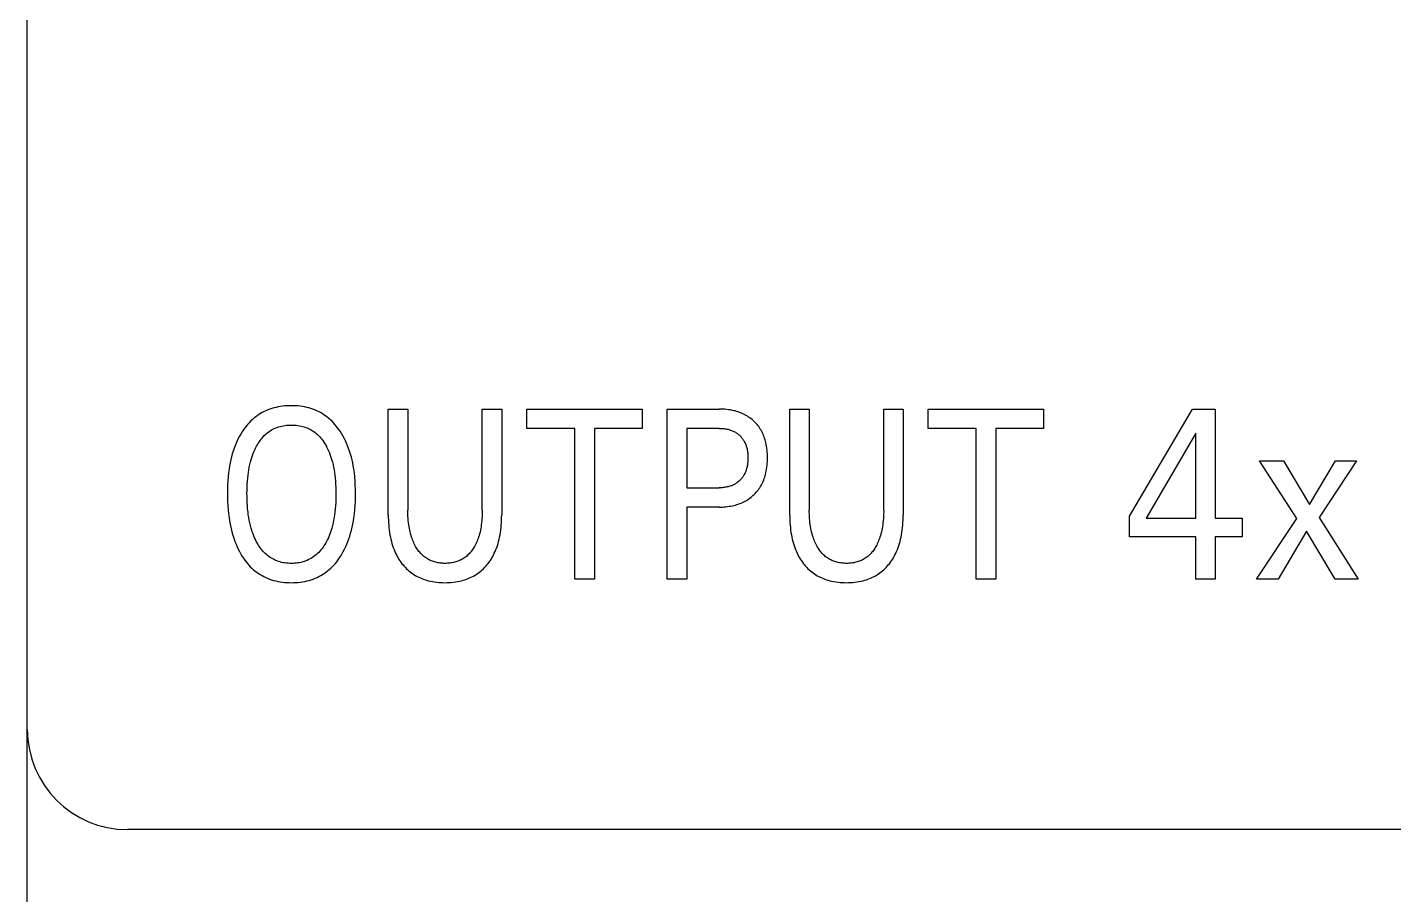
# Model space of a CAD drawing. Extents: x 0 to 420, y 0 to 297.
# Drawn here: x 158.8 to 172.46, y 181.85 to 190.51 of the extents above; entities that cross this region are included whole.
import ezdxf

# ---------------------------------------------------------------- set-up
doc = ezdxf.new("R2010")
doc.units = 0
doc.header["$LTSCALE"] = 23.1
doc.layers.add('10000_FRONT', color=7, linetype='CONTINUOUS')

msp = doc.modelspace()

# ---------------------------------------------------------------- linework, layer by layer
at = {"layer": '10000_FRONT', "color": 7, "linetype": 'CONTINUOUS'}
for p, q in [((158.8, 161), (158.8, 249)), ((161.243, 186.706), (161.223, 186.699)), ((161.264, 186.712), (161.243, 186.706)), ((161.286, 186.717), (161.264, 186.712)), ((161.307, 186.722), (161.286, 186.717)), ((161.329, 186.726), (161.307, 186.722)), ((161.351, 186.729), (161.329, 186.726)), ((161.373, 186.731), (161.351, 186.729)), ((161.395, 186.733), (161.373, 186.731)), ((161.417, 186.733), (161.395, 186.733)), ((161.44, 186.734), (161.417, 186.733)), ((161.462, 186.733), (161.44, 186.734)), ((161.484, 186.732), (161.462, 186.733)), ((161.506, 186.731), (161.484, 186.732)), ((161.528, 186.729), (161.506, 186.731)), ((161.55, 186.725), (161.528, 186.729)), ((161.571, 186.722), (161.55, 186.725)), ((161.593, 186.717), (161.571, 186.722)), ((161.614, 186.712), (161.593, 186.717)), ((161.635, 186.705), (161.614, 186.712)), ((161.655, 186.699), (161.635, 186.705)), ((161.032, 186.579), (161.018, 186.564)), ((161.048, 186.594), (161.032, 186.579)), ((161.064, 186.608), (161.048, 186.594)), ((161.08, 186.621), (161.064, 186.608)), ((161.097, 186.633), (161.08, 186.621)), ((161.114, 186.645), (161.097, 186.633)), ((161.131, 186.656), (161.114, 186.645)), ((161.149, 186.666), (161.131, 186.656)), ((161.167, 186.675), (161.149, 186.666)), ((161.185, 186.684), (161.167, 186.675)), ((161.204, 186.692), (161.185, 186.684)), ((161.223, 186.699), (161.204, 186.692)), ((161.674, 186.692), (161.655, 186.699)), ((161.693, 186.684), (161.674, 186.692)), ((161.711, 186.675), (161.693, 186.684)), ((161.729, 186.665), (161.711, 186.675)), ((161.747, 186.655), (161.729, 186.665)), ((161.764, 186.644), (161.747, 186.655)), ((161.781, 186.633), (161.764, 186.644)), ((161.798, 186.621), (161.781, 186.633)), ((161.814, 186.607), (161.798, 186.621)), ((161.83, 186.593), (161.814, 186.607)), ((161.846, 186.579), (161.83, 186.593)), ((161.86, 186.563), (161.846, 186.579)), ((162.408, 185.641), (162.408, 186.7)), ((162.408, 186.7), (162.603, 186.7)), ((162.603, 186.7), (162.603, 185.692)), ((163.347, 185.692), (163.347, 186.7)), ((163.347, 186.7), (163.542, 186.7)), ((163.542, 186.7), (163.542, 185.641)), ((163.794, 186.507), (163.794, 186.7)), ((163.794, 186.7), (164.946, 186.7)), ((164.946, 186.7), (164.946, 186.507)), ((165.196, 185), (165.196, 186.7)), ((165.196, 186.7), (165.716, 186.7)), ((165.734, 186.7), (165.716, 186.7)), ((165.753, 186.699), (165.734, 186.7)), ((165.772, 186.698), (165.753, 186.699)), ((165.791, 186.696), (165.772, 186.698)), ((165.81, 186.694), (165.791, 186.696)), ((165.829, 186.691), (165.81, 186.694)), ((165.847, 186.687), (165.829, 186.691)), ((165.862, 186.684), (165.847, 186.687)), ((165.876, 186.681), (165.862, 186.684)), ((165.891, 186.677), (165.876, 186.681)), ((165.905, 186.672), (165.891, 186.677)), ((165.919, 186.667), (165.905, 186.672)), ((165.933, 186.662), (165.919, 186.667)), ((165.947, 186.656), (165.933, 186.662)), ((165.96, 186.65), (165.947, 186.656)), ((165.973, 186.643), (165.96, 186.65)), ((165.985, 186.636), (165.973, 186.643)), ((165.998, 186.629), (165.985, 186.636)), ((166.01, 186.621), (165.998, 186.629)), ((166.021, 186.613), (166.01, 186.621)), ((166.033, 186.605), (166.021, 186.613)), ((166.044, 186.596), (166.033, 186.605)), ((166.055, 186.587), (166.044, 186.596)), ((166.065, 186.577), (166.055, 186.587)), ((166.075, 186.567), (166.065, 186.577)), ((166.085, 186.557), (166.075, 186.567)), ((166.421, 185.641), (166.421, 186.7)), ((166.421, 186.7), (166.616, 186.7)), ((166.616, 186.7), (166.616, 185.692)), ((167.36, 185.692), (167.36, 186.7)), ((167.36, 186.7), (167.554, 186.7)), ((167.554, 186.7), (167.554, 185.641)), ((167.806, 186.507), (167.806, 186.7)), ((167.806, 186.7), (168.959, 186.7)), ((168.959, 186.7), (168.959, 186.507)), ((169.817, 185.63), (170.447, 186.7)), ((170.447, 186.7), (170.673, 186.7)), ((170.673, 186.7), (170.673, 185.611)), ((160.933, 186.451), (160.92, 186.428)), ((160.947, 186.473), (160.933, 186.451)), ((160.952, 186.481), (160.947, 186.473)), ((160.964, 186.498), (160.952, 186.481)), ((160.976, 186.515), (160.964, 186.498)), ((160.99, 186.532), (160.976, 186.515)), ((161.003, 186.548), (160.99, 186.532)), ((161.018, 186.564), (161.003, 186.548)), ((161.158, 186.423), (161.169, 186.435)), ((161.169, 186.435), (161.181, 186.447)), ((161.181, 186.447), (161.192, 186.457)), ((161.192, 186.457), (161.204, 186.466)), ((161.204, 186.466), (161.217, 186.475)), ((161.217, 186.475), (161.229, 186.484)), ((161.229, 186.484), (161.242, 186.492)), ((161.242, 186.492), (161.255, 186.499)), ((161.255, 186.499), (161.269, 186.506)), ((161.269, 186.506), (161.283, 186.512)), ((161.283, 186.512), (161.297, 186.517)), ((161.297, 186.517), (161.312, 186.523)), ((161.312, 186.523), (161.328, 186.527)), ((161.328, 186.527), (161.343, 186.531)), ((161.343, 186.531), (161.359, 186.534)), ((161.359, 186.534), (161.375, 186.537)), ((161.375, 186.537), (161.391, 186.539)), ((161.391, 186.539), (161.407, 186.54)), ((161.407, 186.54), (161.423, 186.541)), ((161.423, 186.541), (161.44, 186.541)), ((161.44, 186.541), (161.456, 186.541)), ((161.456, 186.541), (161.472, 186.54)), ((161.472, 186.54), (161.488, 186.539)), ((161.488, 186.539), (161.504, 186.537)), ((161.504, 186.537), (161.52, 186.534)), ((161.52, 186.534), (161.536, 186.531)), ((161.536, 186.531), (161.552, 186.527)), ((161.552, 186.527), (161.567, 186.523)), ((161.567, 186.523), (161.583, 186.517)), ((161.583, 186.517), (161.597, 186.512)), ((161.597, 186.512), (161.611, 186.506)), ((161.611, 186.506), (161.624, 186.499)), ((161.624, 186.499), (161.638, 186.492)), ((161.638, 186.492), (161.651, 186.484)), ((161.651, 186.484), (161.663, 186.475)), ((161.663, 186.475), (161.676, 186.466)), ((161.676, 186.466), (161.688, 186.457)), ((161.688, 186.457), (161.699, 186.447)), ((161.699, 186.447), (161.711, 186.435)), ((161.711, 186.435), (161.723, 186.423)), ((161.875, 186.547), (161.86, 186.563)), ((161.888, 186.531), (161.875, 186.547)), ((161.902, 186.514), (161.888, 186.531)), ((161.914, 186.497), (161.902, 186.514)), ((161.926, 186.48), (161.914, 186.497)), ((161.941, 186.456), (161.926, 186.48)), ((161.955, 186.433), (161.941, 186.456)), ((161.968, 186.409), (161.955, 186.433)), ((164.272, 186.507), (163.794, 186.507)), ((164.272, 185), (164.272, 186.507)), ((164.468, 186.507), (164.468, 185)), ((164.946, 186.507), (164.468, 186.507)), ((165.392, 186.507), (165.392, 185.914)), ((165.716, 186.507), (165.392, 186.507)), ((165.716, 186.507), (165.727, 186.507)), ((165.727, 186.507), (165.738, 186.507)), ((165.738, 186.507), (165.75, 186.506)), ((165.75, 186.506), (165.761, 186.505)), ((165.761, 186.505), (165.773, 186.503)), ((165.773, 186.503), (165.784, 186.502)), ((165.784, 186.502), (165.795, 186.5)), ((165.795, 186.5), (165.804, 186.498)), ((165.804, 186.498), (165.813, 186.495)), ((165.813, 186.495), (165.821, 186.493)), ((165.821, 186.493), (165.83, 186.49)), ((165.83, 186.49), (165.838, 186.487)), ((165.838, 186.487), (165.847, 186.484)), ((165.847, 186.484), (165.855, 186.481)), ((165.855, 186.481), (165.863, 186.477)), ((165.863, 186.477), (165.871, 186.473)), ((165.871, 186.473), (165.878, 186.469)), ((165.878, 186.469), (165.885, 186.464)), ((165.885, 186.464), (165.892, 186.46)), ((165.892, 186.46), (165.899, 186.455)), ((165.899, 186.455), (165.906, 186.45)), ((165.906, 186.45), (165.913, 186.444)), ((165.913, 186.444), (165.919, 186.439)), ((165.919, 186.439), (165.925, 186.433)), ((165.925, 186.433), (165.931, 186.427)), ((166.094, 186.547), (166.085, 186.557)), ((166.103, 186.536), (166.094, 186.547)), ((166.111, 186.525), (166.103, 186.536)), ((166.119, 186.513), (166.111, 186.525)), ((166.127, 186.501), (166.119, 186.513)), ((166.134, 186.489), (166.127, 186.501)), ((166.142, 186.476), (166.134, 186.489)), ((166.148, 186.463), (166.142, 186.476)), ((166.154, 186.45), (166.148, 186.463)), ((166.16, 186.436), (166.154, 186.45)), ((166.165, 186.422), (166.16, 186.436)), ((168.285, 186.507), (167.806, 186.507)), ((168.285, 185), (168.285, 186.507)), ((168.48, 186.507), (168.48, 185)), ((168.959, 186.507), (168.48, 186.507)), ((170.481, 186.458), (169.984, 185.611)), ((170.481, 185.611), (170.481, 186.458)), ((160.867, 186.31), (160.858, 186.281)), ((160.877, 186.334), (160.867, 186.31)), ((160.886, 186.358), (160.877, 186.334)), ((160.897, 186.382), (160.886, 186.358)), ((160.908, 186.405), (160.897, 186.382)), ((160.92, 186.428), (160.908, 186.405)), ((161.065, 186.274), (161.073, 186.293)), ((161.073, 186.293), (161.082, 186.311)), ((161.082, 186.311), (161.091, 186.329)), ((161.091, 186.329), (161.1, 186.343)), ((161.1, 186.343), (161.108, 186.358)), ((161.108, 186.358), (161.117, 186.371)), ((161.117, 186.371), (161.126, 186.385)), ((161.126, 186.385), (161.136, 186.398)), ((161.136, 186.398), (161.147, 186.411)), ((161.147, 186.411), (161.158, 186.423)), ((161.723, 186.423), (161.733, 186.411)), ((161.733, 186.411), (161.744, 186.398)), ((161.744, 186.398), (161.754, 186.385)), ((161.754, 186.385), (161.763, 186.371)), ((161.763, 186.371), (161.772, 186.358)), ((161.772, 186.358), (161.781, 186.343)), ((161.781, 186.343), (161.789, 186.329)), ((161.789, 186.329), (161.792, 186.323)), ((161.792, 186.323), (161.802, 186.303)), ((161.802, 186.303), (161.811, 186.282)), ((161.98, 186.384), (161.968, 186.409)), ((161.992, 186.359), (161.98, 186.384)), ((162.002, 186.334), (161.992, 186.359)), ((162.012, 186.308), (162.002, 186.334)), ((162.022, 186.28), (162.012, 186.308)), ((165.931, 186.427), (165.937, 186.42)), ((165.937, 186.42), (165.942, 186.414)), ((165.942, 186.414), (165.947, 186.407)), ((165.947, 186.407), (165.952, 186.401)), ((165.952, 186.401), (165.957, 186.394)), ((165.957, 186.394), (165.961, 186.387)), ((165.961, 186.387), (165.966, 186.379)), ((165.966, 186.379), (165.97, 186.371)), ((165.97, 186.371), (165.974, 186.363)), ((165.974, 186.363), (165.977, 186.355)), ((165.977, 186.355), (165.981, 186.347)), ((165.981, 186.347), (165.984, 186.339)), ((165.984, 186.339), (165.987, 186.33)), ((165.987, 186.33), (165.989, 186.321)), ((165.989, 186.321), (165.992, 186.313)), ((165.992, 186.313), (165.994, 186.304)), ((165.994, 186.304), (165.996, 186.293)), ((165.996, 186.293), (165.998, 186.282)), ((166.17, 186.408), (166.165, 186.422)), ((166.175, 186.394), (166.17, 186.408)), ((166.179, 186.38), (166.175, 186.394)), ((166.182, 186.366), (166.179, 186.38)), ((166.186, 186.347), (166.182, 186.366)), ((166.19, 186.329), (166.186, 186.347)), ((166.192, 186.31), (166.19, 186.329)), ((166.195, 186.291), (166.192, 186.31)), ((160.827, 186.163), (160.822, 186.133)), ((160.834, 186.193), (160.827, 186.163)), ((160.841, 186.223), (160.834, 186.193)), ((160.849, 186.252), (160.841, 186.223)), ((160.858, 186.281), (160.849, 186.252)), ((161.024, 186.146), (161.031, 186.172)), ((161.031, 186.172), (161.038, 186.198)), ((161.038, 186.198), (161.044, 186.217)), ((161.044, 186.217), (161.051, 186.236)), ((161.051, 186.236), (161.058, 186.255)), ((161.058, 186.255), (161.065, 186.274)), ((161.811, 186.282), (161.82, 186.262)), ((161.82, 186.262), (161.828, 186.241)), ((161.828, 186.241), (161.835, 186.219)), ((161.835, 186.219), (161.842, 186.198)), ((161.842, 186.198), (161.849, 186.172)), ((161.849, 186.172), (161.856, 186.146)), ((162.031, 186.251), (162.022, 186.28)), ((162.039, 186.221), (162.031, 186.251)), ((162.046, 186.192), (162.039, 186.221)), ((162.053, 186.162), (162.046, 186.192)), ((162.058, 186.132), (162.053, 186.162)), ((165.998, 186.282), (166, 186.27)), ((166, 186.156), (165.998, 186.144)), ((166, 186.27), (166.001, 186.259)), ((166.001, 186.167), (166, 186.156)), ((166.001, 186.259), (166.002, 186.248)), ((166.002, 186.179), (166.001, 186.167)), ((166.002, 186.248), (166.002, 186.236)), ((166.002, 186.236), (166.003, 186.225)), ((166.003, 186.202), (166.002, 186.19)), ((166.002, 186.19), (166.002, 186.179)), ((166.003, 186.225), (166.003, 186.213)), ((166.003, 186.213), (166.003, 186.202)), ((166.196, 186.272), (166.195, 186.291)), ((166.195, 186.139), (166.196, 186.158)), ((166.197, 186.253), (166.196, 186.272)), ((166.196, 186.158), (166.197, 186.177)), ((166.198, 186.235), (166.197, 186.253)), ((166.197, 186.177), (166.198, 186.196)), ((166.198, 186.216), (166.198, 186.235)), ((166.198, 186.196), (166.198, 186.216)), ((171.489, 185.606), (171.116, 186.184)), ((171.116, 186.184), (171.357, 186.184)), ((171.357, 186.184), (171.615, 185.747)), ((171.615, 185.747), (171.877, 186.184)), ((172.087, 186.184), (171.714, 185.617)), ((171.877, 186.184), (172.087, 186.184)), ((160.807, 186.023), (160.804, 185.982)), ((160.811, 186.063), (160.807, 186.023)), ((160.817, 186.103), (160.811, 186.063)), ((160.822, 186.133), (160.817, 186.103)), ((161.003, 186.01), (161.006, 186.041)), ((161.006, 186.041), (161.01, 186.067)), ((161.01, 186.067), (161.014, 186.094)), ((161.014, 186.094), (161.019, 186.12)), ((161.019, 186.12), (161.024, 186.146)), ((161.856, 186.146), (161.861, 186.12)), ((161.861, 186.12), (161.866, 186.094)), ((161.866, 186.094), (161.871, 186.067)), ((161.871, 186.067), (161.874, 186.041)), ((161.874, 186.041), (161.878, 186.01)), ((162.063, 186.102), (162.058, 186.132)), ((162.069, 186.062), (162.063, 186.102)), ((162.073, 186.022), (162.069, 186.062)), ((162.076, 185.981), (162.073, 186.022)), ((165.953, 186.024), (165.948, 186.017)), ((165.957, 186.031), (165.953, 186.024)), ((165.962, 186.038), (165.957, 186.031)), ((165.966, 186.046), (165.962, 186.038)), ((165.97, 186.054), (165.966, 186.046)), ((165.974, 186.062), (165.97, 186.054)), ((165.978, 186.07), (165.974, 186.062)), ((165.981, 186.078), (165.978, 186.07)), ((165.984, 186.087), (165.981, 186.078)), ((165.987, 186.095), (165.984, 186.087)), ((165.989, 186.104), (165.987, 186.095)), ((165.992, 186.113), (165.989, 186.104)), ((165.994, 186.122), (165.992, 186.113)), ((165.996, 186.133), (165.994, 186.122)), ((165.998, 186.144), (165.996, 186.133)), ((166.166, 186.006), (166.171, 186.02)), ((166.171, 186.02), (166.175, 186.034)), ((166.175, 186.034), (166.179, 186.049)), ((166.179, 186.049), (166.183, 186.063)), ((166.183, 186.063), (166.186, 186.082)), ((166.186, 186.082), (166.19, 186.101)), ((166.19, 186.101), (166.193, 186.12)), ((166.193, 186.12), (166.195, 186.139)), ((160.802, 185.941), (160.8, 185.901)), ((160.8, 185.901), (160.8, 185.86)), ((160.804, 185.982), (160.802, 185.941)), ((160.995, 185.858), (160.996, 185.888)), ((160.996, 185.919), (160.998, 185.95)), ((160.996, 185.888), (160.996, 185.919)), ((160.998, 185.95), (161, 185.98)), ((161, 185.98), (161.003, 186.01)), ((161.878, 186.01), (161.88, 185.98)), ((161.88, 185.98), (161.882, 185.95)), ((161.882, 185.95), (161.884, 185.919)), ((161.884, 185.919), (161.885, 185.888)), ((161.885, 185.888), (161.885, 185.858)), ((162.078, 185.941), (162.076, 185.981)), ((162.08, 185.901), (162.078, 185.941)), ((162.08, 185.86), (162.08, 185.901)), ((165.392, 185.914), (165.716, 185.914)), ((165.726, 185.915), (165.716, 185.914)), ((165.736, 185.915), (165.726, 185.915)), ((165.746, 185.915), (165.736, 185.915)), ((165.756, 185.916), (165.746, 185.915)), ((165.766, 185.917), (165.756, 185.916)), ((165.776, 185.919), (165.766, 185.917)), ((165.786, 185.92), (165.776, 185.919)), ((165.796, 185.922), (165.786, 185.92)), ((165.805, 185.924), (165.796, 185.922)), ((165.813, 185.927), (165.805, 185.924)), ((165.822, 185.929), (165.813, 185.927)), ((165.831, 185.932), (165.822, 185.929)), ((165.839, 185.935), (165.831, 185.932)), ((165.848, 185.938), (165.839, 185.935)), ((165.856, 185.942), (165.848, 185.938)), ((165.864, 185.946), (165.856, 185.942)), ((165.872, 185.95), (165.864, 185.946)), ((165.879, 185.954), (165.872, 185.95)), ((165.886, 185.959), (165.879, 185.954)), ((165.893, 185.964), (165.886, 185.959)), ((165.9, 185.969), (165.893, 185.964)), ((165.907, 185.974), (165.9, 185.969)), ((165.914, 185.98), (165.907, 185.974)), ((165.92, 185.986), (165.914, 185.98)), ((165.926, 185.991), (165.92, 185.986)), ((165.932, 185.998), (165.926, 185.991)), ((165.937, 186.004), (165.932, 185.998)), ((165.943, 186.01), (165.937, 186.004)), ((165.948, 186.017), (165.943, 186.01)), ((166.095, 185.88), (166.104, 185.891)), ((166.104, 185.891), (166.113, 185.902)), ((166.113, 185.902), (166.121, 185.914)), ((166.121, 185.914), (166.128, 185.926)), ((166.128, 185.926), (166.135, 185.938)), ((166.135, 185.938), (166.142, 185.951)), ((166.142, 185.951), (166.149, 185.964)), ((166.149, 185.964), (166.155, 185.978)), ((166.155, 185.978), (166.161, 185.992)), ((166.161, 185.992), (166.166, 186.006)), ((160.8, 185.86), (160.8, 185.819)), ((160.8, 185.819), (160.802, 185.778)), ((160.802, 185.778), (160.804, 185.736)), ((160.996, 185.827), (160.995, 185.858)), ((160.996, 185.796), (160.996, 185.827)), ((160.998, 185.765), (160.996, 185.796)), ((161, 185.734), (160.998, 185.765)), ((161.883, 185.764), (161.881, 185.733)), ((161.884, 185.795), (161.883, 185.764)), ((161.885, 185.827), (161.884, 185.795)), ((161.885, 185.858), (161.885, 185.827)), ((162.076, 185.736), (162.079, 185.778)), ((162.079, 185.778), (162.08, 185.819)), ((162.08, 185.819), (162.08, 185.86)), ((165.878, 185.742), (165.893, 185.746)), ((165.893, 185.746), (165.907, 185.751)), ((165.907, 185.751), (165.921, 185.756)), ((165.921, 185.756), (165.935, 185.761)), ((165.935, 185.761), (165.949, 185.767)), ((165.949, 185.767), (165.962, 185.774)), ((165.962, 185.774), (165.975, 185.78)), ((165.975, 185.78), (165.988, 185.787)), ((165.988, 185.787), (166, 185.795)), ((166, 185.795), (166.012, 185.803)), ((166.012, 185.803), (166.023, 185.811)), ((166.023, 185.811), (166.035, 185.82)), ((166.035, 185.82), (166.046, 185.829)), ((166.046, 185.829), (166.057, 185.839)), ((166.057, 185.839), (166.067, 185.848)), ((166.067, 185.848), (166.077, 185.858)), ((166.077, 185.858), (166.086, 185.869)), ((166.086, 185.869), (166.095, 185.88)), ((160.804, 185.736), (160.807, 185.695)), ((160.807, 185.695), (160.811, 185.654)), ((160.811, 185.654), (160.817, 185.613)), ((160.817, 185.613), (160.821, 185.583)), ((161.002, 185.703), (161, 185.734)), ((161.006, 185.672), (161.002, 185.703)), ((161.009, 185.645), (161.006, 185.672)), ((161.014, 185.618), (161.009, 185.645)), ((161.018, 185.591), (161.014, 185.618)), ((161.867, 185.617), (161.862, 185.591)), ((161.871, 185.644), (161.867, 185.617)), ((161.874, 185.671), (161.871, 185.644)), ((161.878, 185.702), (161.874, 185.671)), ((161.881, 185.733), (161.878, 185.702)), ((162.059, 185.583), (162.064, 185.613)), ((162.064, 185.613), (162.069, 185.654)), ((162.069, 185.654), (162.073, 185.695)), ((162.073, 185.695), (162.076, 185.736)), ((162.408, 185.641), (162.408, 185.616)), ((162.408, 185.616), (162.409, 185.591)), ((162.604, 185.671), (162.603, 185.692)), ((162.604, 185.65), (162.604, 185.671)), ((162.605, 185.629), (162.604, 185.65)), ((162.606, 185.608), (162.605, 185.629)), ((163.346, 185.628), (163.344, 185.607)), ((163.347, 185.649), (163.346, 185.628)), ((163.347, 185.692), (163.347, 185.671)), ((163.347, 185.671), (163.347, 185.649)), ((163.541, 185.616), (163.542, 185.641)), ((163.541, 185.591), (163.541, 185.616)), ((165.392, 185.722), (165.392, 185)), ((165.716, 185.722), (165.392, 185.722)), ((165.716, 185.722), (165.732, 185.722)), ((165.732, 185.722), (165.749, 185.722)), ((165.749, 185.722), (165.766, 185.723)), ((165.766, 185.723), (165.782, 185.725)), ((165.782, 185.725), (165.799, 185.727)), ((165.799, 185.727), (165.816, 185.729)), ((165.816, 185.729), (165.832, 185.731)), ((165.832, 185.731), (165.849, 185.735)), ((165.849, 185.735), (165.863, 185.738)), ((165.863, 185.738), (165.878, 185.742)), ((166.421, 185.641), (166.421, 185.616)), ((166.421, 185.616), (166.422, 185.591)), ((166.616, 185.671), (166.616, 185.692)), ((166.617, 185.65), (166.616, 185.671)), ((166.618, 185.629), (166.617, 185.65)), ((166.619, 185.608), (166.618, 185.629)), ((167.359, 185.628), (167.357, 185.607)), ((167.36, 185.671), (167.359, 185.649)), ((167.359, 185.649), (167.359, 185.628)), ((167.36, 185.692), (167.36, 185.671)), ((167.554, 185.616), (167.554, 185.641)), ((167.554, 185.591), (167.554, 185.616)), ((169.817, 185.425), (169.817, 185.63)), ((169.984, 185.611), (170.481, 185.611)), ((170.673, 185.611), (170.943, 185.611)), ((170.943, 185.611), (170.943, 185.425)), ((171.714, 185.617), (172.104, 185)), ((160.821, 185.583), (160.827, 185.552)), ((160.827, 185.552), (160.833, 185.522)), ((160.833, 185.522), (160.84, 185.492)), ((160.84, 185.492), (160.848, 185.462)), ((161.024, 185.565), (161.018, 185.591)), ((161.03, 185.538), (161.024, 185.565)), ((161.037, 185.512), (161.03, 185.538)), ((161.043, 185.492), (161.037, 185.512)), ((161.049, 185.473), (161.043, 185.492)), ((161.056, 185.453), (161.049, 185.473)), ((161.837, 185.492), (161.831, 185.472)), ((161.843, 185.511), (161.837, 185.492)), ((161.85, 185.538), (161.843, 185.511)), ((161.856, 185.564), (161.85, 185.538)), ((161.862, 185.591), (161.856, 185.564)), ((162.032, 185.462), (162.04, 185.492)), ((162.04, 185.492), (162.047, 185.522)), ((162.047, 185.522), (162.053, 185.552)), ((162.053, 185.552), (162.059, 185.583)), ((162.409, 185.591), (162.41, 185.566)), ((162.41, 185.566), (162.412, 185.541)), ((162.412, 185.541), (162.414, 185.517)), ((162.414, 185.517), (162.417, 185.492)), ((162.417, 185.492), (162.421, 185.467)), ((162.608, 185.587), (162.606, 185.608)), ((162.61, 185.566), (162.608, 185.587)), ((162.613, 185.545), (162.61, 185.566)), ((162.616, 185.527), (162.613, 185.545)), ((162.619, 185.509), (162.616, 185.527)), ((162.622, 185.491), (162.619, 185.509)), ((162.626, 185.473), (162.622, 185.491)), ((162.631, 185.455), (162.626, 185.473)), ((163.329, 185.49), (163.325, 185.472)), ((163.332, 185.508), (163.329, 185.49)), ((163.335, 185.526), (163.332, 185.508)), ((163.338, 185.544), (163.335, 185.526)), ((163.341, 185.565), (163.338, 185.544)), ((163.343, 185.586), (163.341, 185.565)), ((163.344, 185.607), (163.343, 185.586)), ((163.529, 185.467), (163.533, 185.492)), ((163.533, 185.492), (163.536, 185.517)), ((163.536, 185.517), (163.538, 185.541)), ((163.538, 185.541), (163.54, 185.566)), ((163.54, 185.566), (163.541, 185.591)), ((166.422, 185.591), (166.423, 185.566)), ((166.423, 185.566), (166.425, 185.541)), ((166.425, 185.541), (166.427, 185.517)), ((166.427, 185.517), (166.43, 185.492)), ((166.43, 185.492), (166.433, 185.467)), ((166.621, 185.587), (166.619, 185.608)), ((166.623, 185.566), (166.621, 185.587)), ((166.626, 185.545), (166.623, 185.566)), ((166.628, 185.527), (166.626, 185.545)), ((166.632, 185.509), (166.628, 185.527)), ((166.635, 185.491), (166.632, 185.509)), ((166.639, 185.473), (166.635, 185.491)), ((166.644, 185.455), (166.639, 185.473)), ((167.342, 185.49), (167.338, 185.472)), ((167.345, 185.508), (167.342, 185.49)), ((167.348, 185.526), (167.345, 185.508)), ((167.351, 185.544), (167.348, 185.526)), ((167.353, 185.565), (167.351, 185.544)), ((167.356, 185.586), (167.353, 185.565)), ((167.357, 185.607), (167.356, 185.586)), ((167.542, 185.467), (167.546, 185.492)), ((167.546, 185.492), (167.548, 185.517)), ((167.548, 185.517), (167.551, 185.541)), ((167.551, 185.541), (167.552, 185.566)), ((167.552, 185.566), (167.554, 185.591)), ((171.088, 185), (171.489, 185.606)), ((171.586, 185.48), (171.303, 185)), ((171.872, 185), (171.586, 185.48)), ((160.848, 185.462), (160.857, 185.432)), ((160.857, 185.432), (160.866, 185.402)), ((160.866, 185.402), (160.875, 185.376)), ((160.875, 185.376), (160.886, 185.351)), ((160.886, 185.351), (160.896, 185.325)), ((161.064, 185.434), (161.056, 185.453)), ((161.072, 185.415), (161.064, 185.434)), ((161.08, 185.397), (161.072, 185.415)), ((161.089, 185.378), (161.08, 185.397)), ((161.097, 185.363), (161.089, 185.378)), ((161.106, 185.349), (161.097, 185.363)), ((161.115, 185.334), (161.106, 185.349)), ((161.774, 185.349), (161.765, 185.334)), ((161.783, 185.363), (161.774, 185.349)), ((161.791, 185.378), (161.783, 185.363)), ((161.8, 185.397), (161.791, 185.378)), ((161.809, 185.415), (161.8, 185.397)), ((161.817, 185.434), (161.809, 185.415)), ((161.824, 185.453), (161.817, 185.434)), ((161.831, 185.472), (161.824, 185.453)), ((161.983, 185.326), (161.994, 185.351)), ((161.994, 185.351), (162.004, 185.377)), ((162.004, 185.377), (162.014, 185.403)), ((162.014, 185.403), (162.023, 185.432)), ((162.023, 185.432), (162.032, 185.462)), ((162.421, 185.467), (162.425, 185.443)), ((162.425, 185.443), (162.429, 185.421)), ((162.429, 185.421), (162.433, 185.4)), ((162.433, 185.4), (162.439, 185.379)), ((162.439, 185.379), (162.444, 185.358)), ((162.444, 185.358), (162.451, 185.337)), ((162.451, 185.337), (162.458, 185.317)), ((162.636, 185.438), (162.631, 185.455)), ((162.641, 185.42), (162.636, 185.438)), ((162.646, 185.407), (162.641, 185.42)), ((162.651, 185.393), (162.646, 185.407)), ((162.656, 185.38), (162.651, 185.393)), ((162.662, 185.367), (162.656, 185.38)), ((162.668, 185.354), (162.662, 185.367)), ((162.674, 185.342), (162.668, 185.354)), ((162.681, 185.329), (162.674, 185.342)), ((163.277, 185.341), (163.27, 185.329)), ((163.284, 185.354), (163.277, 185.341)), ((163.29, 185.367), (163.284, 185.354)), ((163.295, 185.38), (163.29, 185.367)), ((163.3, 185.393), (163.295, 185.38)), ((163.305, 185.406), (163.3, 185.393)), ((163.31, 185.42), (163.305, 185.406)), ((163.315, 185.437), (163.31, 185.42)), ((163.32, 185.455), (163.315, 185.437)), ((163.325, 185.472), (163.32, 185.455)), ((163.492, 185.317), (163.499, 185.337)), ((163.499, 185.337), (163.505, 185.358)), ((163.505, 185.358), (163.511, 185.379)), ((163.511, 185.379), (163.516, 185.4)), ((163.516, 185.4), (163.521, 185.421)), ((163.521, 185.421), (163.525, 185.443)), ((163.525, 185.443), (163.529, 185.467)), ((166.433, 185.467), (166.437, 185.443)), ((166.437, 185.443), (166.442, 185.421)), ((166.442, 185.421), (166.446, 185.4)), ((166.446, 185.4), (166.451, 185.379)), ((166.451, 185.379), (166.457, 185.358)), ((166.457, 185.358), (166.464, 185.337)), ((166.464, 185.337), (166.471, 185.317)), ((166.649, 185.438), (166.644, 185.455)), ((166.654, 185.42), (166.649, 185.438)), ((166.659, 185.407), (166.654, 185.42)), ((166.664, 185.393), (166.659, 185.407)), ((166.669, 185.38), (166.664, 185.393)), ((166.675, 185.367), (166.669, 185.38)), ((166.681, 185.354), (166.675, 185.367)), ((166.687, 185.342), (166.681, 185.354)), ((166.694, 185.329), (166.687, 185.342)), ((167.29, 185.341), (167.283, 185.329)), ((167.296, 185.354), (167.29, 185.341)), ((167.302, 185.367), (167.296, 185.354)), ((167.308, 185.38), (167.302, 185.367)), ((167.313, 185.393), (167.308, 185.38)), ((167.318, 185.406), (167.313, 185.393)), ((167.323, 185.42), (167.318, 185.406)), ((167.328, 185.437), (167.323, 185.42)), ((167.333, 185.455), (167.328, 185.437)), ((167.338, 185.472), (167.333, 185.455)), ((167.505, 185.317), (167.512, 185.337)), ((167.512, 185.337), (167.518, 185.358)), ((167.518, 185.358), (167.524, 185.379)), ((167.524, 185.379), (167.529, 185.4)), ((167.529, 185.4), (167.534, 185.421)), ((167.534, 185.421), (167.538, 185.443)), ((167.538, 185.443), (167.542, 185.467)), ((170.481, 185.425), (169.817, 185.425)), ((170.481, 185), (170.481, 185.425)), ((170.673, 185.425), (170.673, 185)), ((170.943, 185.425), (170.673, 185.425)), ((160.896, 185.325), (160.908, 185.3)), ((160.908, 185.3), (160.921, 185.276)), ((160.921, 185.276), (160.934, 185.251)), ((160.934, 185.251), (160.949, 185.228)), ((160.949, 185.228), (160.961, 185.21)), ((160.961, 185.21), (160.973, 185.192)), ((161.124, 185.32), (161.115, 185.334)), ((161.134, 185.307), (161.124, 185.32)), ((161.144, 185.294), (161.134, 185.307)), ((161.155, 185.281), (161.144, 185.294)), ((161.167, 185.268), (161.155, 185.281)), ((161.179, 185.256), (161.167, 185.268)), ((161.19, 185.246), (161.179, 185.256)), ((161.202, 185.236), (161.19, 185.246)), ((161.214, 185.227), (161.202, 185.236)), ((161.227, 185.218), (161.214, 185.227)), ((161.24, 185.21), (161.227, 185.218)), ((161.254, 185.203), (161.24, 185.21)), ((161.267, 185.196), (161.254, 185.203)), ((161.626, 185.203), (161.612, 185.196)), ((161.639, 185.21), (161.626, 185.203)), ((161.652, 185.218), (161.639, 185.21)), ((161.665, 185.227), (161.652, 185.218)), ((161.678, 185.236), (161.665, 185.227)), ((161.689, 185.246), (161.678, 185.236)), ((161.701, 185.256), (161.689, 185.246)), ((161.713, 185.268), (161.701, 185.256)), ((161.725, 185.281), (161.713, 185.268)), ((161.735, 185.293), (161.725, 185.281)), ((161.746, 185.307), (161.735, 185.293)), ((161.756, 185.32), (161.746, 185.307)), ((161.765, 185.334), (161.756, 185.32)), ((161.906, 185.193), (161.918, 185.211)), ((161.918, 185.211), (161.93, 185.229)), ((161.93, 185.229), (161.945, 185.252)), ((161.945, 185.252), (161.958, 185.277)), ((161.958, 185.277), (161.971, 185.301)), ((161.971, 185.301), (161.983, 185.326)), ((162.458, 185.317), (162.466, 185.297)), ((162.466, 185.297), (162.474, 185.277)), ((162.474, 185.277), (162.481, 185.261)), ((162.481, 185.261), (162.489, 185.245)), ((162.489, 185.245), (162.497, 185.229)), ((162.497, 185.229), (162.506, 185.214)), ((162.506, 185.214), (162.515, 185.199)), ((162.515, 185.199), (162.525, 185.185)), ((162.688, 185.317), (162.681, 185.329)), ((162.695, 185.307), (162.688, 185.317)), ((162.701, 185.297), (162.695, 185.307)), ((162.708, 185.288), (162.701, 185.297)), ((162.715, 185.279), (162.708, 185.288)), ((162.722, 185.27), (162.715, 185.279)), ((162.73, 185.261), (162.722, 185.27)), ((162.738, 185.253), (162.73, 185.261)), ((162.746, 185.245), (162.738, 185.253)), ((162.754, 185.237), (162.746, 185.245)), ((162.763, 185.229), (162.754, 185.237)), ((162.772, 185.222), (162.763, 185.229)), ((162.781, 185.216), (162.772, 185.222)), ((162.79, 185.21), (162.781, 185.216)), ((162.799, 185.204), (162.79, 185.21)), ((162.809, 185.199), (162.799, 185.204)), ((163.153, 185.204), (163.144, 185.198)), ((163.163, 185.21), (163.153, 185.204)), ((163.172, 185.216), (163.163, 185.21)), ((163.181, 185.222), (163.172, 185.216)), ((163.189, 185.229), (163.181, 185.222)), ((163.198, 185.237), (163.189, 185.229)), ((163.206, 185.245), (163.198, 185.237)), ((163.214, 185.253), (163.206, 185.245)), ((163.222, 185.261), (163.214, 185.253)), ((163.23, 185.27), (163.222, 185.261)), ((163.237, 185.279), (163.23, 185.27)), ((163.244, 185.288), (163.237, 185.279)), ((163.251, 185.297), (163.244, 185.288)), ((163.257, 185.307), (163.251, 185.297)), ((163.263, 185.317), (163.257, 185.307)), ((163.27, 185.329), (163.263, 185.317)), ((163.425, 185.185), (163.435, 185.199)), ((163.435, 185.199), (163.444, 185.214)), ((163.444, 185.214), (163.453, 185.229)), ((163.453, 185.229), (163.461, 185.245)), ((163.461, 185.245), (163.468, 185.261)), ((163.468, 185.261), (163.476, 185.277)), ((163.476, 185.277), (163.484, 185.297)), ((163.484, 185.297), (163.492, 185.317)), ((166.471, 185.317), (166.478, 185.297)), ((166.478, 185.297), (166.487, 185.277)), ((166.487, 185.277), (166.494, 185.261)), ((166.494, 185.261), (166.502, 185.245)), ((166.502, 185.245), (166.51, 185.229)), ((166.51, 185.229), (166.519, 185.214)), ((166.519, 185.214), (166.528, 185.199)), ((166.528, 185.199), (166.537, 185.185)), ((166.701, 185.317), (166.694, 185.329)), ((166.707, 185.307), (166.701, 185.317)), ((166.714, 185.297), (166.707, 185.307)), ((166.721, 185.288), (166.714, 185.297)), ((166.728, 185.279), (166.721, 185.288)), ((166.735, 185.27), (166.728, 185.279)), ((166.743, 185.261), (166.735, 185.27)), ((166.75, 185.253), (166.743, 185.261)), ((166.759, 185.245), (166.75, 185.253)), ((166.767, 185.237), (166.759, 185.245)), ((166.776, 185.229), (166.767, 185.237)), ((166.785, 185.222), (166.776, 185.229)), ((166.793, 185.216), (166.785, 185.222)), ((166.803, 185.21), (166.793, 185.216)), ((166.812, 185.204), (166.803, 185.21)), ((166.821, 185.199), (166.812, 185.204)), ((167.166, 185.204), (167.156, 185.198)), ((167.175, 185.21), (167.166, 185.204)), ((167.184, 185.216), (167.175, 185.21)), ((167.193, 185.222), (167.184, 185.216)), ((167.202, 185.229), (167.193, 185.222)), ((167.211, 185.237), (167.202, 185.229)), ((167.219, 185.245), (167.211, 185.237)), ((167.227, 185.253), (167.219, 185.245)), ((167.235, 185.261), (167.227, 185.253)), ((167.243, 185.27), (167.235, 185.261)), ((167.25, 185.279), (167.243, 185.27)), ((167.257, 185.288), (167.25, 185.279)), ((167.264, 185.297), (167.257, 185.288)), ((167.27, 185.307), (167.264, 185.297)), ((167.276, 185.317), (167.27, 185.307)), ((167.283, 185.329), (167.276, 185.317)), ((167.438, 185.185), (167.447, 185.199)), ((167.447, 185.199), (167.457, 185.214)), ((167.457, 185.214), (167.465, 185.229)), ((167.465, 185.229), (167.473, 185.245)), ((167.473, 185.245), (167.481, 185.261)), ((167.481, 185.261), (167.489, 185.277)), ((167.489, 185.277), (167.497, 185.297)), ((167.497, 185.297), (167.505, 185.317)), ((160.973, 185.192), (160.986, 185.175)), ((160.986, 185.175), (161, 185.158)), ((161, 185.158), (161.014, 185.142)), ((161.014, 185.142), (161.029, 185.126)), ((161.029, 185.126), (161.044, 185.111)), ((161.044, 185.111), (161.06, 185.096)), ((161.06, 185.096), (161.077, 185.082)), ((161.077, 185.082), (161.094, 185.07)), ((161.094, 185.07), (161.111, 185.058)), ((161.281, 185.189), (161.267, 185.196)), ((161.295, 185.183), (161.281, 185.189)), ((161.311, 185.178), (161.295, 185.183)), ((161.326, 185.173), (161.311, 185.178)), ((161.342, 185.169), (161.326, 185.173)), ((161.358, 185.166), (161.342, 185.169)), ((161.374, 185.164), (161.358, 185.166)), ((161.391, 185.162), (161.374, 185.164)), ((161.407, 185.16), (161.391, 185.162)), ((161.423, 185.159), (161.407, 185.16)), ((161.44, 185.159), (161.423, 185.159)), ((161.456, 185.159), (161.44, 185.159)), ((161.472, 185.16), (161.456, 185.159)), ((161.489, 185.162), (161.472, 185.16)), ((161.505, 185.164), (161.489, 185.162)), ((161.521, 185.166), (161.505, 185.164)), ((161.537, 185.169), (161.521, 185.166)), ((161.553, 185.173), (161.537, 185.169)), ((161.569, 185.178), (161.553, 185.173)), ((161.584, 185.183), (161.569, 185.178)), ((161.598, 185.189), (161.584, 185.183)), ((161.612, 185.196), (161.598, 185.189)), ((161.768, 185.059), (161.785, 185.07)), ((161.785, 185.07), (161.802, 185.083)), ((161.802, 185.083), (161.818, 185.097)), ((161.818, 185.097), (161.834, 185.111)), ((161.834, 185.111), (161.85, 185.127)), ((161.85, 185.127), (161.865, 185.142)), ((161.865, 185.142), (161.879, 185.159)), ((161.879, 185.159), (161.893, 185.176)), ((161.893, 185.176), (161.906, 185.193)), ((162.525, 185.185), (162.535, 185.17)), ((162.535, 185.17), (162.545, 185.156)), ((162.545, 185.156), (162.556, 185.143)), ((162.556, 185.143), (162.567, 185.13)), ((162.567, 185.13), (162.579, 185.118)), ((162.579, 185.118), (162.59, 185.106)), ((162.59, 185.106), (162.603, 185.095)), ((162.603, 185.095), (162.615, 185.084)), ((162.615, 185.084), (162.628, 185.073)), ((162.628, 185.073), (162.641, 185.063)), ((162.641, 185.063), (162.655, 185.054)), ((162.818, 185.193), (162.809, 185.199)), ((162.828, 185.189), (162.818, 185.193)), ((162.838, 185.184), (162.828, 185.189)), ((162.849, 185.18), (162.838, 185.184)), ((162.859, 185.177), (162.849, 185.18)), ((162.87, 185.173), (162.859, 185.177)), ((162.882, 185.17), (162.87, 185.173)), ((162.893, 185.167), (162.882, 185.17)), ((162.905, 185.165), (162.893, 185.167)), ((162.917, 185.163), (162.905, 185.165)), ((162.928, 185.162), (162.917, 185.163)), ((162.94, 185.16), (162.928, 185.162)), ((162.952, 185.16), (162.94, 185.16)), ((162.964, 185.159), (162.952, 185.16)), ((162.976, 185.159), (162.964, 185.159)), ((162.988, 185.159), (162.976, 185.159)), ((163, 185.16), (162.988, 185.159)), ((163.012, 185.16), (163, 185.16)), ((163.024, 185.162), (163.012, 185.16)), ((163.035, 185.163), (163.024, 185.162)), ((163.047, 185.165), (163.035, 185.163)), ((163.059, 185.167), (163.047, 185.165)), ((163.07, 185.17), (163.059, 185.167)), ((163.082, 185.173), (163.07, 185.17)), ((163.093, 185.177), (163.082, 185.173)), ((163.104, 185.18), (163.093, 185.177)), ((163.114, 185.184), (163.104, 185.18)), ((163.124, 185.189), (163.114, 185.184)), ((163.134, 185.193), (163.124, 185.189)), ((163.144, 185.198), (163.134, 185.193)), ((163.295, 185.054), (163.309, 185.063)), ((163.309, 185.063), (163.322, 185.073)), ((163.322, 185.073), (163.335, 185.084)), ((163.335, 185.084), (163.347, 185.095)), ((163.347, 185.095), (163.359, 185.106)), ((163.359, 185.106), (163.371, 185.118)), ((163.371, 185.118), (163.382, 185.13)), ((163.382, 185.13), (163.393, 185.143)), ((163.393, 185.143), (163.404, 185.156)), ((163.404, 185.156), (163.415, 185.17)), ((163.415, 185.17), (163.425, 185.185)), ((166.537, 185.185), (166.548, 185.17)), ((166.548, 185.17), (166.558, 185.156)), ((166.558, 185.156), (166.569, 185.143)), ((166.569, 185.143), (166.58, 185.13)), ((166.58, 185.13), (166.591, 185.118)), ((166.591, 185.118), (166.603, 185.106)), ((166.603, 185.106), (166.615, 185.095)), ((166.615, 185.095), (166.628, 185.084)), ((166.628, 185.084), (166.641, 185.073)), ((166.641, 185.073), (166.654, 185.063)), ((166.654, 185.063), (166.668, 185.054)), ((166.831, 185.193), (166.821, 185.199)), ((166.841, 185.189), (166.831, 185.193)), ((166.851, 185.184), (166.841, 185.189)), ((166.861, 185.18), (166.851, 185.184)), ((166.872, 185.177), (166.861, 185.18)), ((166.883, 185.173), (166.872, 185.177)), ((166.894, 185.17), (166.883, 185.173)), ((166.906, 185.167), (166.894, 185.17)), ((166.918, 185.165), (166.906, 185.167)), ((166.929, 185.163), (166.918, 185.165)), ((166.941, 185.162), (166.929, 185.163)), ((166.953, 185.16), (166.941, 185.162)), ((166.965, 185.16), (166.953, 185.16)), ((166.977, 185.159), (166.965, 185.16)), ((166.989, 185.159), (166.977, 185.159)), ((167.001, 185.159), (166.989, 185.159)), ((167.013, 185.16), (167.001, 185.159)), ((167.024, 185.16), (167.013, 185.16)), ((167.036, 185.162), (167.024, 185.16)), ((167.048, 185.163), (167.036, 185.162)), ((167.06, 185.165), (167.048, 185.163)), ((167.072, 185.167), (167.06, 185.165)), ((167.083, 185.17), (167.072, 185.167)), ((167.095, 185.173), (167.083, 185.17)), ((167.106, 185.177), (167.095, 185.173)), ((167.116, 185.18), (167.106, 185.177)), ((167.127, 185.184), (167.116, 185.18)), ((167.137, 185.189), (167.127, 185.184)), ((167.147, 185.193), (167.137, 185.189)), ((167.156, 185.198), (167.147, 185.193)), ((167.308, 185.054), (167.321, 185.063)), ((167.321, 185.063), (167.335, 185.073)), ((167.335, 185.073), (167.347, 185.084)), ((167.347, 185.084), (167.36, 185.095)), ((167.36, 185.095), (167.372, 185.106)), ((167.372, 185.106), (167.384, 185.118)), ((167.384, 185.118), (167.395, 185.13)), ((167.395, 185.13), (167.406, 185.143)), ((167.406, 185.143), (167.417, 185.156)), ((167.417, 185.156), (167.428, 185.17)), ((167.428, 185.17), (167.438, 185.185)), ((161.111, 185.058), (161.128, 185.047)), ((161.128, 185.047), (161.146, 185.037)), ((161.146, 185.037), (161.164, 185.027)), ((161.164, 185.027), (161.183, 185.018)), ((161.183, 185.018), (161.202, 185.01)), ((161.202, 185.01), (161.221, 185.002)), ((161.221, 185.002), (161.241, 184.995)), ((161.241, 184.995), (161.262, 184.989)), ((161.262, 184.989), (161.284, 184.983)), ((161.284, 184.983), (161.306, 184.979)), ((161.306, 184.979), (161.328, 184.975)), ((161.328, 184.975), (161.35, 184.972)), ((161.35, 184.972), (161.372, 184.969)), ((161.372, 184.969), (161.395, 184.968)), ((161.395, 184.968), (161.417, 184.967)), ((161.417, 184.967), (161.44, 184.966)), ((161.44, 184.966), (161.462, 184.967)), ((161.462, 184.967), (161.484, 184.968)), ((161.484, 184.968), (161.507, 184.969)), ((161.507, 184.969), (161.529, 184.972)), ((161.529, 184.972), (161.551, 184.975)), ((161.551, 184.975), (161.573, 184.979)), ((161.573, 184.979), (161.595, 184.983)), ((161.595, 184.983), (161.617, 184.989)), ((161.617, 184.989), (161.638, 184.995)), ((161.638, 184.995), (161.658, 185.002)), ((161.658, 185.002), (161.677, 185.01)), ((161.677, 185.01), (161.696, 185.018)), ((161.696, 185.018), (161.715, 185.027)), ((161.715, 185.027), (161.733, 185.037)), ((161.733, 185.037), (161.751, 185.047)), ((161.751, 185.047), (161.768, 185.059)), ((162.655, 185.054), (162.669, 185.045)), ((162.669, 185.045), (162.683, 185.036)), ((162.683, 185.036), (162.698, 185.028)), ((162.698, 185.028), (162.713, 185.02)), ((162.713, 185.02), (162.729, 185.013)), ((162.729, 185.013), (162.744, 185.007)), ((162.744, 185.007), (162.76, 185.001)), ((162.76, 185.001), (162.776, 184.995)), ((162.776, 184.995), (162.792, 184.99)), ((162.792, 184.99), (162.808, 184.986)), ((162.808, 184.986), (162.829, 184.981)), ((162.829, 184.981), (162.849, 184.977)), ((162.849, 184.977), (162.87, 184.974)), ((162.87, 184.974), (162.891, 184.971)), ((162.891, 184.971), (162.912, 184.969)), ((162.912, 184.969), (162.933, 184.967)), ((162.933, 184.967), (162.954, 184.967)), ((162.954, 184.967), (162.975, 184.966)), ((162.975, 184.966), (162.996, 184.967)), ((162.996, 184.967), (163.017, 184.967)), ((163.017, 184.967), (163.038, 184.969)), ((163.038, 184.969), (163.059, 184.971)), ((163.059, 184.971), (163.08, 184.974)), ((163.08, 184.974), (163.1, 184.977)), ((163.1, 184.977), (163.121, 184.981)), ((163.121, 184.981), (163.141, 184.986)), ((163.141, 184.986), (163.158, 184.99)), ((163.158, 184.99), (163.174, 184.995)), ((163.174, 184.995), (163.19, 185.001)), ((163.19, 185.001), (163.206, 185.007)), ((163.206, 185.007), (163.221, 185.013)), ((163.221, 185.013), (163.237, 185.02)), ((163.237, 185.02), (163.252, 185.028)), ((163.252, 185.028), (163.266, 185.036)), ((163.266, 185.036), (163.281, 185.045)), ((163.281, 185.045), (163.295, 185.054)), ((164.468, 185), (164.272, 185)), ((165.392, 185), (165.196, 185)), ((166.668, 185.054), (166.682, 185.045)), ((166.682, 185.045), (166.696, 185.036)), ((166.696, 185.036), (166.711, 185.028)), ((166.711, 185.028), (166.726, 185.02)), ((166.726, 185.02), (166.741, 185.013)), ((166.741, 185.013), (166.757, 185.007)), ((166.757, 185.007), (166.773, 185.001)), ((166.773, 185.001), (166.789, 184.995)), ((166.789, 184.995), (166.805, 184.99)), ((166.805, 184.99), (166.821, 184.986)), ((166.821, 184.986), (166.842, 184.981)), ((166.842, 184.981), (166.862, 184.977)), ((166.862, 184.977), (166.883, 184.974)), ((166.883, 184.974), (166.904, 184.971)), ((166.904, 184.971), (166.925, 184.969)), ((166.925, 184.969), (166.946, 184.967)), ((166.946, 184.967), (166.967, 184.967)), ((166.967, 184.967), (166.988, 184.966)), ((166.988, 184.966), (167.009, 184.967)), ((167.009, 184.967), (167.03, 184.967)), ((167.03, 184.967), (167.051, 184.969)), ((167.051, 184.969), (167.072, 184.971)), ((167.072, 184.971), (167.092, 184.974)), ((167.092, 184.974), (167.113, 184.977)), ((167.113, 184.977), (167.134, 184.981)), ((167.134, 184.981), (167.154, 184.986)), ((167.154, 184.986), (167.171, 184.99)), ((167.171, 184.99), (167.187, 184.995)), ((167.187, 184.995), (167.203, 185.001)), ((167.203, 185.001), (167.218, 185.007)), ((167.218, 185.007), (167.234, 185.013)), ((167.234, 185.013), (167.249, 185.02)), ((167.249, 185.02), (167.264, 185.028)), ((167.264, 185.028), (167.279, 185.036)), ((167.279, 185.036), (167.294, 185.045)), ((167.294, 185.045), (167.308, 185.054)), ((168.48, 185), (168.285, 185)), ((170.673, 185), (170.481, 185)), ((171.303, 185), (171.088, 185)), ((172.104, 185), (171.872, 185)), ((193.3, 182.5), (159.8, 182.5))]:
    msp.add_line(p, q, dxfattribs=at)
msp.add_arc((159.8, 183.5), 1, 180, 270, dxfattribs=at)

doc.saveas('drawing.dxf')
